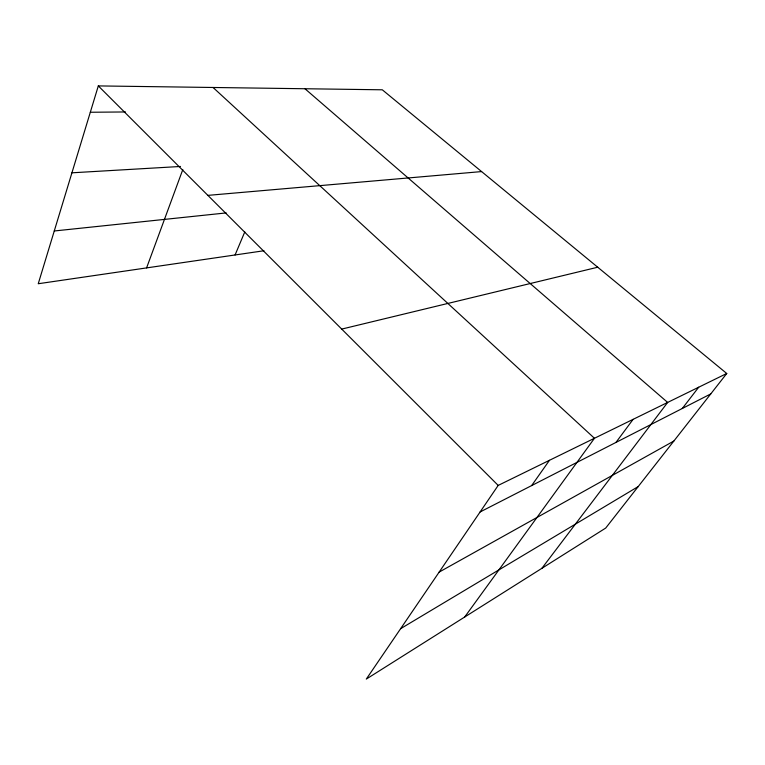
<?xml version="1.0" encoding="UTF-8"?>
<svg xmlns="http://www.w3.org/2000/svg" width="765" height="765" viewBox="0 0 765 765"><rect width="100%" height="100%" fill="white"/><g stroke="black" fill="none" stroke-linecap="round" stroke-linejoin="round"><path stroke-width="1.15" d="M726.75 373.492L498.187 485.412L366.292 679.091L605.708 528.06L726.75 373.492L382.299 89.801L98.312 85.91L38.25 283.739L263.954 250.748M146.593 267.903L182.806 169.572M235.085 254.965L244.771 231.938M531.637 485.584L549.471 460.301M464.69 617.011L594.453 438.278L213.053 87.478M615.949 442.438L633.114 419.344M541.869 568.328L667.654 402.428L304.958 88.74M682.303 408.481L698.694 387.224M400.611 628.687L638.192 486.578M439.167 572.086L673.831 441.061M480.114 511.957L710.752 393.918M341.726 329.093L597.723 267.224M54.267 230.982L226.163 212.919M207.879 195.371L481.596 171.58M71.929 172.814L180.483 166.464M90.318 112.254L125.517 111.958M98.312 85.91L498.187 485.412"/></g></svg>
